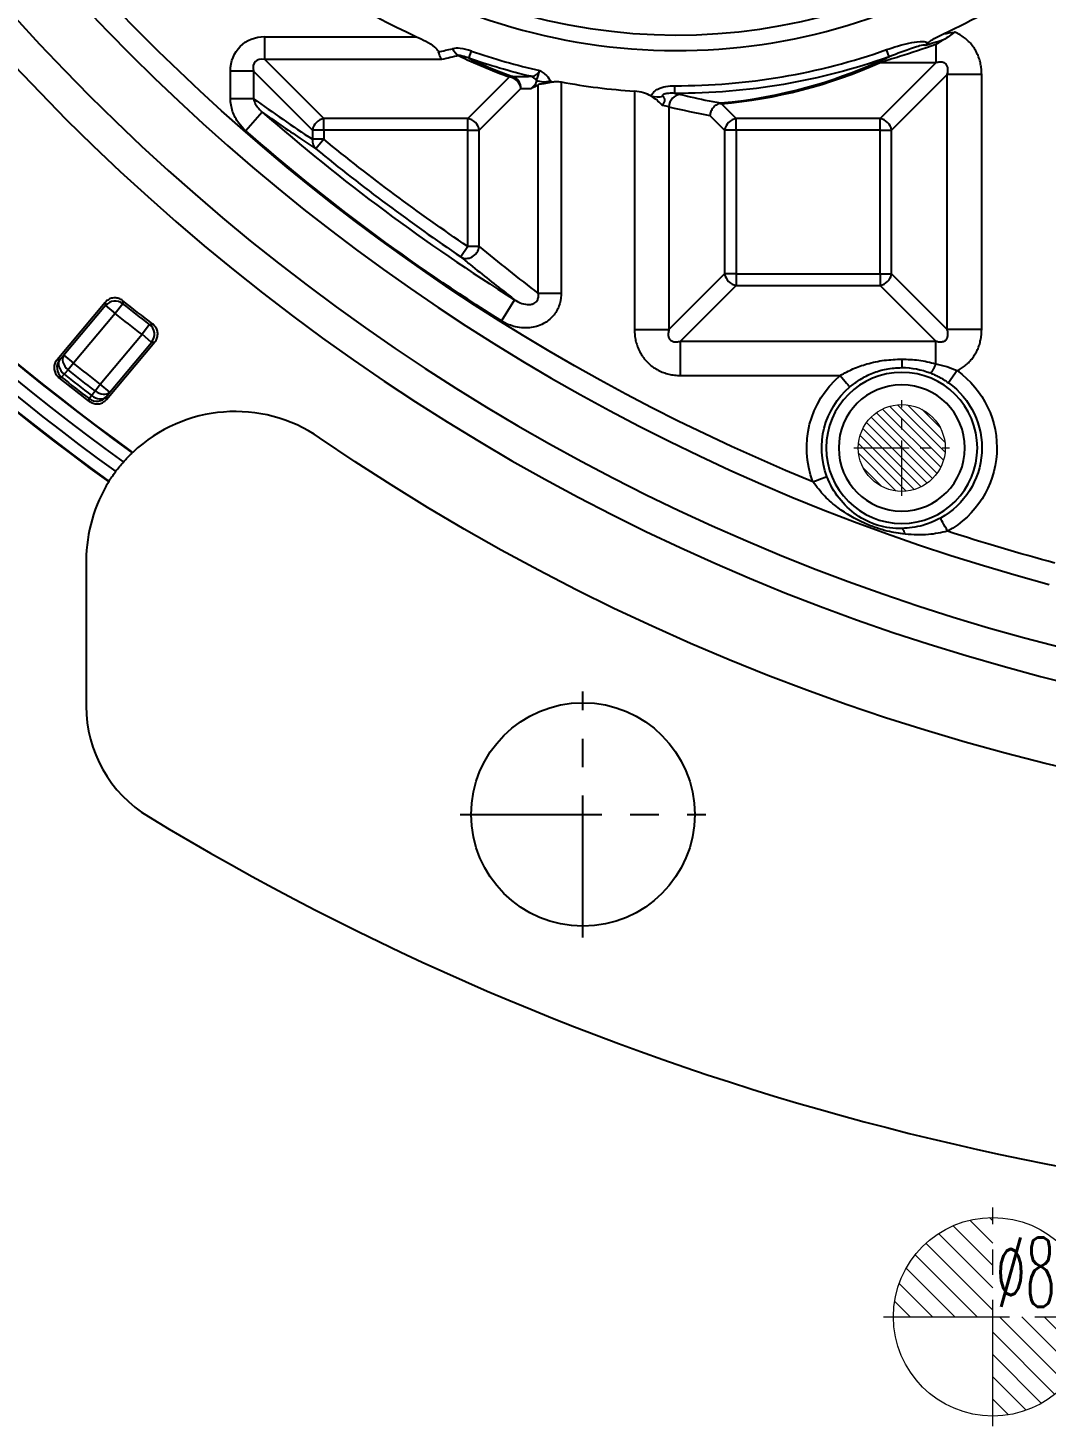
# Model space of a CAD drawing. Header units: millimetres. Extents: x 2595 to 3308, y 1499 to 1823.
# Drawn here: x 2692.7 to 2733.6, y 1553.8 to 1610.1 of the extents above; entities that cross this region are included whole.
import ezdxf
from ezdxf.enums import TextEntityAlignment as Align
from ezdxf.lldxf.tags import DXFTag

# ---------------------------------------------------------------- set-up
doc = ezdxf.new("R2010")
doc.units = ezdxf.units.MM
doc.linetypes.add('CENTER', pattern=[2, 1.25, -0.25, 0.25, -0.25])
doc.layers.add('5', color=7, linetype='Continuous', true_color=0xffffff)
doc.layers.add('epin', color=13, linetype='Continuous', lineweight=9)
doc.layers.add('insert', color=85, linetype='Continuous', lineweight=20)
doc.styles.add('TXT05', font='txt.shx', dxfattribs={"width": 0.5, "bigfont": 'gbcbig.shx'})
tags = doc.linetypes.add('DASHED', pattern=[25.72, 12.86, -12.86]).pattern_tags.tags
tags[6:7] = [DXFTag(74, 4), DXFTag(75, 0), DXFTag(340, '0'), DXFTag(46, 0.0), DXFTag(50, 0.0), DXFTag(44, 0.0), DXFTag(45, 0.0)]
tags[4:5] = [DXFTag(74, 4), DXFTag(75, 0), DXFTag(340, '0'), DXFTag(46, 0.0), DXFTag(50, 0.0), DXFTag(44, 0.0), DXFTag(45, 0.0)]

# ---------------------------------------------------------------- blocks, each defined once
blk = doc.blocks.new('epin_ejp_8')
at = {"layer": 'epin'}
h = blk.add_hatch(dxfattribs=at)
h.set_pattern_fill('_ANSI31', color=123, scale=0.2, angle=90, style=0)
h.set_pattern_definition([(135, (-1273.52655, 1170.3432), (-0.4490128, -0.4490128), [])])
h.paths.add_polyline_path([(0, 4, 0.414214), (-4, 0), (0, 0)])
h.paths.add_polyline_path([(4, 0), (0, 0), (0, -4, 0.414214)])
at = {"layer": 'epin', "color": 1, "linetype": 'CENTER', "ltscale": 4.064}
for p, q in [((0, -4.4), (0, 4.4)), ((-4.4, 0), (4.4, 0))]:
    blk.add_line(p, q, dxfattribs=at)
at = {"layer": 'epin'}
blk.add_circle((0, 0), 4, dxfattribs=at)
at = {"layer": 'epin', "color": 6, "style": 'TXT05', "width": 0.5}
blk.add_text('%%c8', height=2.8, dxfattribs=at).set_placement((1.327, 1.8), align=Align.MIDDLE)
blk = doc.blocks.new('insert_cir_3.5')
at = {"layer": 'insert'}
h = blk.add_hatch(dxfattribs=at)
h.set_pattern_fill('_ANSI31', color=123, scale=0.0875, angle=90, style=0)
h.set_pattern_definition([(135, (65.77148, -1049.4987), (-0.1964431, -0.1964431), [])])
h.paths.add_polyline_path([(-1.75, 0, 1), (1.75, 0, 1)])
at = {"layer": 'insert', "color": 1, "linetype": 'CENTER', "ltscale": 1.778}
for p, q in [((0, -1.925), (0, 1.925)), ((-1.925, 0), (1.925, 0))]:
    blk.add_line(p, q, dxfattribs=at)
at = {"layer": 'insert'}
blk.add_circle((0, 0), 1.75, dxfattribs=at)

msp = doc.modelspace()

# ---------------------------------------------------------------- linework, layer by layer
at = {"layer": '5', "color": 7, "linetype": 'Continuous'}
for p, q in [((2702.194, 1609.748), (2708.302, 1609.748)), ((2702.194, 1608.824), (2702.194, 1609.748)), ((2729.206, 1609.428), (2729.206, 1608.693)), ((2710.405, 1608.878), (2710.506, 1609.169)), ((2727.327, 1608.936), (2727.224, 1609.226)), ((2701.732, 1608.362), (2700.808, 1608.362)), ((2700.808, 1607.25), (2700.808, 1608.362)), ((2701.732, 1608.362), (2701.732, 1607.25)), ((2701.732, 1608.362), (2704.106, 1605.988)), ((2709.321, 1608.824), (2702.194, 1608.824)), ((2702.194, 1608.824), (2704.569, 1606.45)), ((2729.206, 1608.693), (2726.944, 1608.693)), ((2729.206, 1608.693), (2726.962, 1606.45)), ((2712.041, 1608.127), (2710.363, 1606.45)), ((2713.2, 1599.407), (2713.2, 1607.804)), ((2714.124, 1607.926), (2714.124, 1599.407)), ((2718.693, 1607.465), (2718.694, 1607.773)), ((2729.668, 1608.231), (2727.425, 1605.988)), ((2731.054, 1608.231), (2729.668, 1608.231)), ((2729.668, 1597.95), (2729.668, 1608.231)), ((2731.054, 1597.95), (2731.054, 1608.231)), ((2701.732, 1607.25), (2700.808, 1607.25)), ((2712.503, 1607.665), (2710.826, 1605.988)), ((2717.076, 1607.557), (2717.076, 1597.95)), ((2702.086, 1606.714), (2701.425, 1605.957)), ((2718.462, 1606.923), (2718.462, 1597.95)), ((2720.577, 1607.041), (2721.168, 1606.45)), ((2710.363, 1606.45), (2704.569, 1606.45)), ((2704.569, 1605.988), (2704.569, 1606.45)), ((2710.363, 1605.988), (2710.363, 1606.45)), ((2720.114, 1606.579), (2720.705, 1605.988)), ((2721.168, 1605.988), (2721.168, 1606.45)), ((2726.962, 1606.45), (2721.168, 1606.45)), ((2726.962, 1605.988), (2726.962, 1606.45)), ((2704.106, 1605.988), (2704.106, 1605.615)), ((2704.569, 1605.988), (2704.106, 1605.988)), ((2704.569, 1605.615), (2704.106, 1605.615)), ((2704.569, 1605.615), (2704.25, 1605.226)), ((2704.569, 1605.988), (2704.569, 1605.615)), ((2710.363, 1605.988), (2704.569, 1605.988)), ((2710.363, 1605.988), (2710.826, 1605.988)), ((2710.363, 1601.295), (2710.363, 1605.988)), ((2710.826, 1601.295), (2710.826, 1605.988)), ((2720.705, 1605.988), (2720.705, 1600.193)), ((2721.168, 1605.988), (2720.705, 1605.988)), ((2726.962, 1605.988), (2721.168, 1605.988)), ((2721.168, 1605.988), (2721.168, 1600.193)), ((2726.962, 1600.193), (2726.962, 1605.988)), ((2726.962, 1605.988), (2727.425, 1605.988)), ((2727.425, 1600.193), (2727.425, 1605.988)), ((2710.363, 1601.295), (2710.082, 1600.879)), ((2710.826, 1601.295), (2710.363, 1601.295)), ((2718.462, 1597.95), (2720.705, 1600.193)), ((2721.168, 1600.193), (2720.705, 1600.193)), ((2721.168, 1600.193), (2721.168, 1599.731)), ((2721.168, 1600.193), (2726.962, 1600.193)), ((2726.962, 1600.193), (2726.962, 1599.731)), ((2726.962, 1600.193), (2727.425, 1600.193)), ((2729.668, 1597.95), (2727.425, 1600.193)), ((2714.124, 1599.407), (2713.2, 1599.407)), ((2718.924, 1597.488), (2721.168, 1599.731)), ((2721.168, 1599.731), (2726.962, 1599.731)), ((2729.206, 1597.488), (2726.962, 1599.731)), ((2695.765, 1599.048), (2693.823, 1596.735)), ((2695.778, 1598.922), (2694.099, 1596.921)), ((2695.778, 1598.922), (2696.163, 1598.599)), ((2696.474, 1598.994), (2696.163, 1598.599)), ((2712.248, 1599.153), (2711.714, 1598.302)), ((2696.163, 1598.599), (2694.484, 1596.598)), ((2697.55, 1598.158), (2697.245, 1597.76)), ((2695.565, 1595.757), (2697.245, 1597.76)), ((2697.629, 1597.437), (2697.245, 1597.76)), ((2717.076, 1597.95), (2718.462, 1597.95)), ((2731.054, 1597.95), (2729.668, 1597.95)), ((2695.818, 1595.136), (2697.76, 1597.451)), ((2695.949, 1595.435), (2697.629, 1597.437)), ((2718.924, 1596.101), (2718.924, 1597.488)), ((2718.924, 1597.488), (2729.206, 1597.488)), ((2729.206, 1596.576), (2729.206, 1597.488)), ((2694.099, 1596.921), (2693.936, 1596.746)), ((2694.099, 1596.921), (2694.484, 1596.598)), ((2694.484, 1596.598), (2694.269, 1596.327)), ((2694.107, 1596.151), (2694.01, 1596.029)), ((2694.269, 1596.327), (2694.107, 1596.151)), ((2718.924, 1596.101), (2725.358, 1596.101)), ((2730.068, 1596.296), (2729.716, 1595.806)), ((2695.21, 1595.293), (2695.354, 1595.483)), ((2695.354, 1595.483), (2695.565, 1595.757)), ((2695.949, 1595.435), (2695.565, 1595.757)), ((2695.806, 1595.245), (2695.949, 1595.435)), ((2695.115, 1595.169), (2695.21, 1595.293)), ((2694.999, 1588.649), (2694.999, 1582.78))]:
    msp.add_line(p, q, dxfattribs=at)
at = {"layer": '5', "color": 1, "linetype": 'CENTER', "ltscale": 4.572}
for p, q in [((2714.999, 1573.471), (2714.999, 1583.371)), ((2710.049, 1578.421), (2719.949, 1578.421))]:
    msp.add_line(p, q, dxfattribs=at)
at = {"layer": '5', "color": 7, "linetype": 'Continuous', "extrusion": (0, 0, -1)}
for radius in [3.043, 2.541]:
    msp.add_circle((-2727.837, 1593.184), radius, dxfattribs=at)
at = {"layer": '5', "color": 7, "linetype": 'Continuous'}
msp.add_circle((2714.999, 1578.421), 4.5, dxfattribs=at)
at = {"layer": '5', "color": 7, "linetype": 'DASHED'}
for radius, end in [(100.626, 234.0354), (100.625, 234.03501)]:
    msp.add_arc((2754.999, 1673.259), radius, 102.90589, end, dxfattribs=at)
at = {"layer": '5', "color": 7, "linetype": 'Continuous'}
for centre, radius, start, end in [((2754.999, 1673.259), 100.6, 102.90589, 234.03401), ((2754.999, 1673.259), 100.123, 102.90589, 234.02644), ((2754.999, 1673.259), 99.119, 102.39547, 234.08239), ((2754.999, 1667.223), 85.99, 192.44405, 257.55596), ((2754.999, 1667.223), 84.657, 193.18178, 256.81814), ((2754.999, 1667.223), 82.318, 194.94026, 255.05974), ((2718.783, 1633.019), 23.828, 180, 25), ((2718.783, 1633.019), 23.204, 180, 25), ((2718.783, 1633.019), 25.522, 213.5979, 245.7517), ((2718.783, 1633.019), 25.522, 294.8818, 312.5258), ((2718.783, 1633.019), 25.246, 250.8597, 257.36), ((2718.783, 1633.019), 25.246, 269.7969, 289.5327), ((2718.783, 1633.019), 25.522, 259.4807, 266.163), ((2754.999, 1667.223), 80.382, 228.83127, 237.8694), ((2754.999, 1667.223), 80.119, 230.69718, 235.90033), ((2754.999, 1673.259), 98.408, 231.70137, 232.51672), ((2754.999, 1673.259), 98.252, 231.70137, 232.51672), ((2700.999, 1588.649), 6, 55.5013, 133.4288), ((2700.999, 1588.649), 6, 147.9025, 180), ((2700.199, 1582.78), 5.2, 180, 238.7982), ((2754.999, 1673.259), 110.98, 238.79815, 301.20185)]:
    msp.add_arc(centre, radius, start, end, dxfattribs=at)
at = {"layer": '5', "color": 7, "linetype": 'Continuous', "extrusion": (0, 0, -1)}
for centre, radius, start, end in [((-2754.999, 1673.259), 99.621, 305.95801, 77.60453), ((-2754.999, 1673.259), 99.091, 305.91463, 77.59545), ((-2754.999, 1667.223), 81.429, 292.17868, 345.05974), ((-2718.783, 1633.019), 25.554, 283.3203, 289.1403), ((-2718.783, 1633.019), 25.554, 250.4673, 270.2031), ((-2754.999, 1667.223), 81.386, 302.1306, 311.16873), ((-2754.999, 1667.223), 79.617, 304.09967, 309.30283), ((-2754.999, 1673.259), 94.463, 307.3575, 308.29372), ((-2754.999, 1673.259), 94.554, 307.41494, 308.24047), ((-2754.999, 1673.259), 95.057, 307.41494, 308.24047), ((-2754.999, 1673.259), 97.668, 307.48409, 308.28752), ((-2754.999, 1673.259), 98.487, 307.43898, 308.34631), ((-2754.999, 1673.259), 98.014, 307.48409, 308.28752), ((-2727.837, 1593.184), 3.829, 339.1119, 49.6383), ((-2727.837, 1593.184), 3.829, 125.6203, 241.1806), ((-2727.837, 1593.184), 3.226, 339.1115, 49.6383), ((-2727.837, 1593.184), 3.226, 125.621, 241.1806), ((-2754.999, 1667.223), 89.341, 235.50132, 304.49868), ((-2700.999, 1588.649), 6, 36.6586, 41.4571), ((-2754.999, 1667.223), 81.429, 284.94026, 288.11337)]:
    msp.add_arc(centre, radius, start, end, dxfattribs=at)
msp.add_ellipse((2702.45, 1608.106), major_axis=(1.249, -1.249), ratio=0.854588, start_param=2.434441, end_param=3.848744, dxfattribs=at)
at = {"layer": '5', "color": 7, "linetype": 'Continuous'}
for centre, major_axis, ratio, start_param, end_param in [((2702.45, 1608.106), (0.641, -0.641), 0.555158, 2.434441, 3.848744), ((2709.992, 1609.91), (0.229, -0.979), 0.468859, 5.319614, 5.819824), ((2718.783, 1628.269), (0, -21.308), 0.969623, 5.843683, 5.950744), ((2718.783, 1628.269), (0, -21.308), 0.969623, 0.086893, 0.406054), ((2726.944, 1608.231), (0.204, -0.46), 0.686211, 2.567905, 2.997393), ((2712.041, 1607.665), (-0.169, -0.474), 0.615357, 3.274593, 3.66616), ((2712.041, 1607.665), (0.356, -0.356), 0.854588, 0.863645, 2.277948), ((2712.041, 1607.665), (-0.006, -0.503), 0.918762, 1.582591, 2.873643), ((2712.781, 1607.666), (0.007, -0.503), 0.918758, 2.265911, 2.873649), ((2713.831, 1608.648), (0.871, 0.503), 0.579448, 3.522796, 4.238981), ((2745.442, 1667.223), (74.576, 0), 0.992534, 4.086143, 4.1249), ((2712.849, 1633.019), (26.15, 0), 0.969623, 4.699149, 4.714665), ((2717.772, 1608.045), (-0.951, 0.328), 0.67257, 1.770167, 2.27777), ((2718.924, 1606.923), (0.117, 0.489), 0.914703, 0.261628, 1.786212), ((2725.102, 1633.019), (27.721, 0), 0.969622, 4.470509, 4.531479), ((2704.569, 1605.988), (0.356, 0.356), 0.854588, 0.863645, 2.277948), ((2710.363, 1605.988), (0.356, -0.356), 0.854588, 0.863645, 2.277948), ((2721.168, 1605.988), (0.356, 0.356), 0.854588, 0.863645, 2.277948), ((2726.962, 1605.988), (0.356, -0.356), 0.854588, 0.863645, 2.277948), ((2704.569, 1605.615), (0.277, 0.42), 0.889007, 2.102043, 3.027045), ((2710.363, 1601.295), (0.32, 0.388), 0.873673, 3.249375, 5.336543), ((2765.993, 1667.223), (86.346, 0), 0.992534, 4.019304, 4.054538), ((2721.168, 1600.193), (-0.356, 0.356), 0.854588, 0.863645, 2.277948), ((2726.962, 1600.193), (-0.356, -0.356), 0.854588, 0.863645, 2.277948), ((2696.163, 1598.599), (-0.5, -0.052), 0.997346, 3.943674, 5.481104), ((2697.245, 1597.76), (-0.055, 0.5), 0.997136, 3.905865, 5.518913), ((2694.321, 1596.423), (0.051, -0.5), 0.997181, 3.913554, 5.511224), ((2694.321, 1596.423), (0.369, -0.342), 0.687214, 3.213698, 4.76694), ((2694.484, 1596.598), (0.369, -0.342), 0.687209, 3.213698, 4.767072), ((2695.565, 1595.757), (-0.401, 0.304), 0.688348, 1.566775, 3.06938), ((2695.421, 1595.568), (-0.5, -0.055), 0.997379, 0.808671, 2.332921), ((2695.421, 1595.568), (-0.401, 0.304), 0.688348, 1.566785, 3.06938)]:
    msp.add_ellipse(centre, major_axis=major_axis, ratio=ratio, start_param=start_param, end_param=end_param, dxfattribs=at)
for points, knots in [([(2708.302, 1609.748), (2708.429, 1609.691), (2708.554, 1609.63), (2708.8, 1609.496), (2708.923, 1609.421), (2709.071, 1609.295), (2709.113, 1609.254), (2709.159, 1609.185), (2709.173, 1609.16), (2709.181, 1609.135)], [0, 0, 0, 0, 0.371006, 0.371006, 0.751778, 0.751778, 0.913181, 0.913181, 1, 1, 1, 1]), ([(2729.206, 1609.428), (2728.716, 1609.258), (2728.225, 1609.098), (2727.469, 1608.86), (2727.183, 1608.773), (2726.944, 1608.693)], [0, 0, 0, 0, 0.626123, 0.626123, 1, 1, 1, 1]), ([(2727.224, 1609.226), (2727.519, 1609.331), (2727.821, 1609.421), (2728.273, 1609.517), (2728.426, 1609.544), (2728.648, 1609.556), (2728.722, 1609.555), (2728.816, 1609.533), (2728.843, 1609.524), (2728.874, 1609.506), (2728.883, 1609.501), (2728.89, 1609.495)], [0, 0, 0, 0, 0.529349, 0.529349, 0.792768, 0.792768, 0.924365, 0.924365, 0.979224, 0.979224, 1, 1, 1, 1]), ([(2729.511, 1609.615), (2729.413, 1609.585), (2729.315, 1609.554), (2729.095, 1609.487), (2728.973, 1609.449), (2728.825, 1609.404), (2728.799, 1609.396), (2728.772, 1609.388)], [0, 0, 0, 0, 0.39834, 0.39834, 0.891952, 0.891952, 1, 1, 1, 1]), ([(2728.89, 1609.495), (2728.884, 1609.489), (2728.879, 1609.483), (2728.85, 1609.453), (2728.827, 1609.431), (2728.794, 1609.404), (2728.785, 1609.398), (2728.775, 1609.39), (2728.774, 1609.389), (2728.772, 1609.388)], [0, 0, 0, 0, 0.152581, 0.152581, 0.764607, 0.764607, 0.962922, 0.962922, 1, 1, 1, 1]), ([(2728.89, 1609.495), (2728.896, 1609.5), (2728.901, 1609.506), (2728.959, 1609.561), (2729.024, 1609.602), (2729.226, 1609.725), (2729.374, 1609.797), (2729.522, 1609.866)], [0, 0, 0, 0, 0.034437, 0.034437, 0.340218, 0.340218, 1, 1, 1, 1]), ([(2729.511, 1609.615), (2729.479, 1609.597), (2729.374, 1609.538), (2729.275, 1609.473), (2729.206, 1609.428)], [0, 0, 0, 0, 0.307716, 1, 1, 1, 1]), ([(2729.963, 1609.932), (2729.891, 1609.874), (2729.746, 1609.757), (2729.59, 1609.663), (2729.511, 1609.615)], [0, 0, 0, 0, 0.499549, 1, 1, 1, 1]), ([(2731.054, 1608.231), (2731.054, 1608.302), (2731.047, 1608.441), (2731.016, 1608.644), (2730.964, 1608.843), (2730.891, 1609.035), (2730.794, 1609.222), (2730.672, 1609.401), (2730.526, 1609.564), (2730.362, 1609.707), (2730.184, 1609.827), (2730.051, 1609.895), (2729.973, 1609.928), (2729.963, 1609.932)], [0, 0, 0, 0, 0.098509, 0.197018, 0.295528, 0.394037, 0.492546, 0.591055, 0.689564, 0.788074, 0.886583, 0.985092, 1, 1, 1, 1]), ([(2709.321, 1608.824), (2709.32, 1608.825), (2709.319, 1608.826), (2709.304, 1608.848), (2709.289, 1608.872), (2709.242, 1608.961), (2709.21, 1609.042), (2709.181, 1609.135)], [0, 0, 0, 0, 0.016521, 0.016521, 0.313913, 0.313913, 1, 1, 1, 1]), ([(2710.506, 1609.169), (2710.361, 1609.219), (2710.21, 1609.259), (2709.953, 1609.286), (2709.843, 1609.284), (2709.746, 1609.263)], [0, 0, 0, 0, 0.576961, 0.576961, 1, 1, 1, 1]), ([(2710.405, 1608.878), (2710.322, 1608.912), (2710.235, 1608.945), (2710.112, 1608.976), (2710.081, 1608.982), (2710.031, 1608.987), (2710.011, 1608.988), (2709.992, 1608.986)], [0, 0, 0, 0, 0.666146, 0.666146, 0.873493, 0.873493, 1, 1, 1, 1]), ([(2710.405, 1608.878), (2710.619, 1608.777), (2710.839, 1608.678), (2711.417, 1608.431), (2711.785, 1608.286), (2712.169, 1608.149)], [0, 0, 0, 0, 0.391006, 0.391006, 1, 1, 1, 1]), ([(2728.772, 1609.388), (2728.772, 1609.391), (2728.771, 1609.393), (2728.769, 1609.397), (2728.767, 1609.399), (2728.763, 1609.402), (2728.76, 1609.403), (2728.752, 1609.406), (2728.746, 1609.406), (2728.722, 1609.407), (2728.703, 1609.405), (2728.598, 1609.388), (2728.513, 1609.361), (2728.097, 1609.231), (2727.773, 1609.108), (2727.415, 1608.97), (2727.371, 1608.953), (2727.327, 1608.936)], [0, 0, 0, 0, 0.006828, 0.006828, 0.012312, 0.012312, 0.019069, 0.019069, 0.030573, 0.030573, 0.066858, 0.066858, 0.234728, 0.234728, 0.905407, 0.905407, 1, 1, 1, 1]), ([(2712.896, 1608.153), (2712.962, 1608.148), (2713.028, 1608.163), (2713.142, 1608.23), (2713.192, 1608.279), (2713.239, 1608.35), (2713.243, 1608.357), (2713.251, 1608.371), (2713.255, 1608.378), (2713.259, 1608.385)], [0, 0, 0, 0, 0.486431, 0.486431, 0.915429, 0.915429, 0.95794, 0.95794, 1, 1, 1, 1]), ([(2713.131, 1607.993), (2713.162, 1608.068), (2713.187, 1608.163), (2713.24, 1608.327), (2713.243, 1608.337), (2713.25, 1608.358), (2713.254, 1608.369), (2713.258, 1608.382), (2713.259, 1608.383), (2713.259, 1608.385)], [0, 0, 0, 0, 0.878393, 0.878393, 0.934711, 0.934711, 0.99114, 0.99114, 1, 1, 1, 1]), ([(2713.259, 1608.385), (2713.261, 1608.384), (2713.264, 1608.383), (2713.272, 1608.379), (2713.277, 1608.376), (2713.288, 1608.371), (2713.293, 1608.368), (2713.307, 1608.36), (2713.316, 1608.355), (2713.377, 1608.318), (2713.425, 1608.28), (2713.551, 1608.168), (2713.619, 1608.086), (2713.68, 1607.99), (2713.687, 1607.98), (2713.693, 1607.969)], [0, 0, 0, 0, 0.01142, 0.01142, 0.038446, 0.038446, 0.065423, 0.065423, 0.110844, 0.110844, 0.396265, 0.396265, 0.933641, 0.933641, 1, 1, 1, 1]), ([(2712.169, 1608.149), (2712.3, 1608.148), (2712.43, 1608.147), (2712.672, 1608.149), (2712.784, 1608.15), (2712.896, 1608.153)], [0, 0, 0, 0, 0.538167, 0.538167, 1, 1, 1, 1]), ([(2712.909, 1607.663), (2712.918, 1607.671), (2712.928, 1607.678), (2713.002, 1607.739), (2713.06, 1607.796), (2713.121, 1607.901), (2713.139, 1607.943), (2713.131, 1607.993)], [0, 0, 0, 0, 0.08427, 0.08427, 0.662756, 0.662756, 1, 1, 1, 1]), ([(2713.2, 1607.804), (2713.136, 1607.764), (2713.072, 1607.733), (2712.976, 1607.69), (2712.944, 1607.677), (2712.911, 1607.664), (2712.91, 1607.664), (2712.909, 1607.663)], [0, 0, 0, 0, 0.663627, 0.663627, 0.987128, 0.987128, 1, 1, 1, 1]), ([(2713.724, 1607.914), (2713.614, 1607.885), (2713.509, 1607.866), (2713.344, 1607.842), (2713.278, 1607.836), (2713.219, 1607.815), (2713.209, 1607.81), (2713.2, 1607.804)], [0, 0, 0, 0, 0.483793, 0.483793, 0.908013, 0.908013, 1, 1, 1, 1]), ([(2713.724, 1607.914), (2713.781, 1607.929), (2713.843, 1607.939), (2713.978, 1607.945), (2714.052, 1607.939), (2714.124, 1607.926)], [0, 0, 0, 0, 0.470321, 0.470321, 1, 1, 1, 1]), ([(2717.744, 1607.353), (2717.747, 1607.361), (2717.75, 1607.369), (2717.775, 1607.43), (2717.808, 1607.481), (2717.897, 1607.57), (2717.954, 1607.609), (2718.113, 1607.69), (2718.226, 1607.723), (2718.456, 1607.765), (2718.575, 1607.774), (2718.694, 1607.773)], [0, 0, 0, 0, 0.02793, 0.02793, 0.217843, 0.217843, 0.409154, 0.409154, 0.705668, 0.705668, 1, 1, 1, 1]), ([(2701.425, 1605.957), (2701.319, 1606.05), (2701.223, 1606.154), (2701.036, 1606.411), (2700.951, 1606.572), (2700.839, 1606.903), (2700.808, 1607.078), (2700.808, 1607.25)], [0, 0, 0, 0, 0.285145, 0.285145, 0.646913, 0.646913, 1, 1, 1, 1]), ([(2701.732, 1607.25), (2701.745, 1607.179), (2701.772, 1607.111), (2701.843, 1606.977), (2701.89, 1606.911), (2701.987, 1606.802), (2702.035, 1606.756), (2702.086, 1606.714)], [0, 0, 0, 0, 0.321155, 0.321155, 0.691238, 0.691238, 1, 1, 1, 1]), ([(2717.744, 1607.353), (2717.65, 1607.406), (2717.545, 1607.452), (2717.321, 1607.522), (2717.198, 1607.546), (2717.076, 1607.554)], [0, 0, 0, 0, 0.49099, 0.49099, 1, 1, 1, 1]), ([(2718.193, 1606.982), (2718.09, 1607.104), (2717.963, 1607.218), (2717.79, 1607.326), (2717.768, 1607.34), (2717.744, 1607.353)], [0, 0, 0, 0, 0.872217, 0.872217, 1, 1, 1, 1]), ([(2718.222, 1607.345), (2718.245, 1607.322), (2718.264, 1607.295), (2718.279, 1607.247), (2718.282, 1607.234), (2718.286, 1607.204), (2718.286, 1607.187), (2718.282, 1607.156), (2718.28, 1607.143), (2718.272, 1607.117), (2718.267, 1607.103), (2718.253, 1607.073), (2718.244, 1607.056), (2718.223, 1607.022), (2718.21, 1607.005), (2718.196, 1606.986), (2718.195, 1606.984), (2718.193, 1606.982)], [0, 0, 0, 0, 0.331644, 0.331644, 0.449384, 0.449384, 0.568844, 0.568844, 0.648151, 0.648151, 0.727572, 0.727572, 0.841049, 0.841049, 0.981948, 0.981948, 1, 1, 1, 1]), ([(2718.693, 1607.465), (2718.613, 1607.47), (2718.529, 1607.471), (2718.398, 1607.461), (2718.353, 1607.456), (2718.286, 1607.442), (2718.263, 1607.435), (2718.236, 1607.423), (2718.229, 1607.419), (2718.218, 1607.412), (2718.214, 1607.408), (2718.208, 1607.401), (2718.205, 1607.397), (2718.202, 1607.388), (2718.202, 1607.383), (2718.204, 1607.368), (2718.21, 1607.359), (2718.219, 1607.349), (2718.22, 1607.347), (2718.222, 1607.345)], [0, 0, 0, 0, 0.433479, 0.433479, 0.649683, 0.649683, 0.758609, 0.758609, 0.794119, 0.794119, 0.823011, 0.823011, 0.852005, 0.852005, 0.889875, 0.889875, 0.978297, 0.978297, 1, 1, 1, 1]), ([(2718.922, 1607.423), (2719.051, 1607.391), (2719.181, 1607.361), (2719.721, 1607.237), (2720.132, 1607.153), (2720.543, 1607.078)], [0, 0, 0, 0, 0.240244, 0.240244, 1, 1, 1, 1]), ([(2702.086, 1606.714), (2702.588, 1606.355), (2703.092, 1606.005), (2703.814, 1605.516), (2704.032, 1605.37), (2704.25, 1605.226)], [0, 0, 0, 0, 0.698488, 0.698488, 1, 1, 1, 1]), ([(2720.49, 1607.055), (2720.458, 1607.046), (2720.427, 1607.033), (2720.35, 1606.99), (2720.305, 1606.956), (2720.228, 1606.875), (2720.195, 1606.827), (2720.145, 1606.726), (2720.128, 1606.67), (2720.117, 1606.605), (2720.116, 1606.596), (2720.115, 1606.584), (2720.115, 1606.582), (2720.114, 1606.579)], [0, 0, 0, 0, 0.160993, 0.160993, 0.419734, 0.419734, 0.680286, 0.680286, 0.94387, 0.94387, 0.987408, 0.987408, 1, 1, 1, 1]), ([(2720.49, 1607.055), (2720.507, 1607.065), (2720.524, 1607.073), (2720.541, 1607.078), (2720.542, 1607.078), (2720.543, 1607.078)], [0, 0, 0, 0, 0.961423, 0.961423, 1, 1, 1, 1]), ([(2720.577, 1607.041), (2720.575, 1607.041), (2720.574, 1607.042), (2720.545, 1607.047), (2720.517, 1607.052), (2720.49, 1607.055)], [0, 0, 0, 0, 0.045972, 0.045972, 1, 1, 1, 1]), ([(2710.082, 1600.879), (2710.208, 1600.775), (2710.335, 1600.671), (2710.968, 1600.156), (2711.476, 1599.752), (2712.073, 1599.288), (2712.161, 1599.22), (2712.248, 1599.153)], [0, 0, 0, 0, 0.175763, 0.175763, 0.878845, 0.878845, 1, 1, 1, 1]), ([(2714.124, 1599.407), (2714.124, 1599.384), (2714.123, 1599.36), (2714.115, 1599.188), (2714.085, 1599.037), (2713.978, 1598.755), (2713.898, 1598.621), (2713.69, 1598.377), (2713.553, 1598.268), (2713.233, 1598.098), (2713.04, 1598.042), (2712.635, 1598.001), (2712.416, 1598.023), (2712.036, 1598.13), (2711.867, 1598.205), (2711.714, 1598.302)], [0, 0, 0, 0, 0.021258, 0.021258, 0.158965, 0.158965, 0.299329, 0.299329, 0.455286, 0.455286, 0.63526, 0.63526, 0.832969, 0.832969, 1, 1, 1, 1]), ([(2712.248, 1599.153), (2712.32, 1599.105), (2712.396, 1599.063), (2712.564, 1598.995), (2712.657, 1598.969), (2712.81, 1598.957), (2712.869, 1598.958), (2712.944, 1598.974), (2712.962, 1598.979), (2713.011, 1598.996), (2713.041, 1599.01), (2713.089, 1599.043), (2713.109, 1599.06), (2713.147, 1599.103), (2713.164, 1599.129), (2713.186, 1599.176), (2713.192, 1599.196), (2713.211, 1599.27), (2713.211, 1599.327), (2713.203, 1599.389), (2713.201, 1599.398), (2713.2, 1599.407)], [0, 0, 0, 0, 0.211772, 0.211772, 0.441689, 0.441689, 0.575828, 0.575828, 0.617532, 0.617532, 0.689462, 0.689462, 0.744224, 0.744224, 0.809938, 0.809938, 0.854418, 0.854418, 0.978912, 0.978912, 1, 1, 1, 1]), ([(2696.461, 1599.12), (2696.417, 1599.155), (2696.366, 1599.182), (2696.26, 1599.219), (2696.203, 1599.228), (2696.09, 1599.228), (2696.033, 1599.218), (2695.928, 1599.18), (2695.877, 1599.151), (2695.809, 1599.096), (2695.786, 1599.073), (2695.765, 1599.048)], [0, 0, 0, 0, 0.219232, 0.219232, 0.438486, 0.438486, 0.657421, 0.657421, 0.876229, 0.876229, 1, 1, 1, 1]), ([(2697.76, 1597.451), (2697.797, 1597.494), (2697.826, 1597.544), (2697.866, 1597.649), (2697.877, 1597.706), (2697.879, 1597.819), (2697.871, 1597.876), (2697.836, 1597.983), (2697.809, 1598.034), (2697.748, 1598.114), (2697.716, 1598.146), (2697.68, 1598.173)], [0, 0, 0, 0, 0.208934, 0.208934, 0.417894, 0.417894, 0.626504, 0.626504, 0.83494, 0.83494, 1, 1, 1, 1]), ([(2693.823, 1596.735), (2693.787, 1596.691), (2693.758, 1596.641), (2693.718, 1596.536), (2693.707, 1596.479), (2693.705, 1596.367), (2693.713, 1596.31), (2693.748, 1596.203), (2693.775, 1596.152), (2693.834, 1596.074), (2693.864, 1596.044), (2693.897, 1596.018)], [0, 0, 0, 0, 0.211197, 0.211197, 0.422418, 0.422418, 0.633297, 0.633297, 0.844013, 0.844013, 1, 1, 1, 1]), ([(2725.358, 1596.101), (2725.526, 1596.194), (2725.871, 1596.385), (2726.469, 1596.588), (2727.128, 1596.733), (2727.602, 1596.751), (2727.837, 1596.76)], [0, 0, 0, 0, 0.22173, 0.453291, 0.729166, 1, 1, 1, 1]), ([(2727.837, 1596.76), (2728.065, 1596.753), (2728.529, 1596.738), (2728.978, 1596.63), (2729.206, 1596.576)], [0, 0, 0, 0, 0.492281, 1, 1, 1, 1]), ([(2729.206, 1596.576), (2729.353, 1596.542), (2729.648, 1596.473), (2729.928, 1596.355), (2730.068, 1596.296)], [0, 0, 0, 0, 0.501408, 1, 1, 1, 1]), ([(2726.135, 1595.925), (2726.144, 1595.931), (2726.309, 1596.036), (2726.661, 1596.209), (2727.223, 1596.386), (2727.629, 1596.409), (2727.837, 1596.421)], [0, 0, 0, 0, 0.018872, 0.326595, 0.654641, 1, 1, 1, 1]), ([(2728.991, 1596.203), (2729.045, 1596.18), (2729.162, 1596.132), (2729.321, 1596.053), (2729.425, 1595.994), (2729.47, 1595.968)], [0, 0, 0, 0, 0.329928, 0.710421, 1, 1, 1, 1]), ([(2729.47, 1595.968), (2729.491, 1595.955), (2729.574, 1595.904), (2729.655, 1595.848), (2729.716, 1595.806)], [0, 0, 0, 0, 0.247535, 1, 1, 1, 1]), ([(2695.127, 1595.06), (2695.172, 1595.026), (2695.223, 1594.999), (2695.33, 1594.964), (2695.387, 1594.955), (2695.5, 1594.958), (2695.557, 1594.968), (2695.662, 1595.008), (2695.712, 1595.037), (2695.777, 1595.092), (2695.799, 1595.113), (2695.818, 1595.136)], [0, 0, 0, 0, 0.221367, 0.221367, 0.442757, 0.442757, 0.663832, 0.663832, 0.884789, 0.884789, 1, 1, 1, 1]), ([(2696.503, 1592.621), (2696.515, 1592.634), (2696.527, 1592.648), (2696.577, 1592.703), (2696.615, 1592.744), (2696.685, 1592.819), (2696.719, 1592.853), (2696.776, 1592.911), (2696.801, 1592.935), (2696.836, 1592.969), (2696.848, 1592.981), (2696.853, 1592.986), (2696.854, 1592.986), (2696.854, 1592.986)], [0, 0, 0, 0, 0.070792, 0.070792, 0.292911, 0.292911, 0.516774, 0.516774, 0.741103, 0.741103, 0.963286, 0.963286, 1, 1, 1, 1]), ([(2695.903, 1591.815), (2695.902, 1591.814), (2695.904, 1591.816), (2695.914, 1591.832), (2695.924, 1591.849), (2695.955, 1591.897), (2695.975, 1591.928), (2696.022, 1592), (2696.05, 1592.041), (2696.11, 1592.127), (2696.144, 1592.173), (2696.18, 1592.223), (2696.183, 1592.227), (2696.186, 1592.231)], [0, 0, 0, 0, 0.150466, 0.150466, 0.357812, 0.357812, 0.565418, 0.565418, 0.773424, 0.773424, 0.981159, 0.981159, 1, 1, 1, 1]), ([(2727.837, 1589.936), (2727.519, 1589.93), (2727.198, 1589.971), (2726.571, 1590.16), (2726.274, 1590.307), (2725.488, 1590.858), (2725.072, 1591.381), (2724.823, 1592.033)], [0, 0, 0, 0, 0.25, 0.25, 0.5, 0.5, 1, 1, 1, 1]), ([(2727.968, 1589.709), (2727.73, 1589.744), (2727.344, 1589.801), (2726.797, 1589.963), (2726.106, 1590.231), (2725.396, 1590.65), (2724.714, 1591.227), (2724.412, 1591.62), (2724.26, 1591.818)], [0, 0, 0, 0, 0.165832, 0.268164, 0.386007, 0.665802, 0.830961, 1, 1, 1, 1]), ([(2729.393, 1590.357), (2729.28, 1590.3), (2729.145, 1590.231), (2729.007, 1590.174), (2728.983, 1590.164)], [0, 0, 0, 0, 0.833223, 1, 1, 1, 1]), ([(2728.983, 1590.164), (2728.883, 1590.124), (2728.503, 1589.997), (2728.119, 1589.962), (2727.837, 1589.936)], [0, 0, 0, 0, 0.268772, 1, 1, 1, 1]), ([(2729.683, 1589.829), (2729.425, 1589.773), (2729.017, 1589.686), (2728.443, 1589.67), (2728.131, 1589.696), (2727.968, 1589.709)], [0, 0, 0, 0, 0.452897, 0.714381, 1, 1, 1, 1])]:
    msp.add_open_spline(points, degree=3, knots=knots, dxfattribs=at)
for points in [[(2729.522, 1609.866), (2729.669, 1609.888), (2729.816, 1609.91), (2729.963, 1609.932)], [(2709.181, 1609.135), (2709.368, 1609.178), (2709.557, 1609.221), (2709.746, 1609.263)], [(2709.992, 1608.986), (2709.767, 1608.933), (2709.543, 1608.879), (2709.321, 1608.824)], [(2726.788, 1608.706), (2726.944, 1608.776), (2727.134, 1608.855), (2727.327, 1608.936)], [(2720.543, 1607.078), (2723.042, 1607.304), (2725.107, 1607.957), (2726.788, 1608.706)], [(2729.668, 1608.231), (2729.675, 1608.257), (2729.687, 1608.308), (2729.697, 1608.379), (2729.698, 1608.446), (2729.69, 1608.509), (2729.671, 1608.566), (2729.642, 1608.617), (2729.603, 1608.659), (2729.554, 1608.69), (2729.499, 1608.711), (2729.436, 1608.722), (2729.366, 1608.723), (2729.291, 1608.715), (2729.235, 1608.702), (2729.206, 1608.693)], [(2713.693, 1607.969), (2713.704, 1607.951), (2713.714, 1607.932), (2713.724, 1607.914)], [(2718.693, 1607.465), (2718.784, 1607.452), (2718.861, 1607.438), (2718.922, 1607.423)], [(2718.462, 1606.923), (2718.397, 1606.944), (2718.305, 1606.963), (2718.193, 1606.982)], [(2695.765, 1599.048), (2695.766, 1599.035), (2695.769, 1599.008), (2695.774, 1598.966), (2695.777, 1598.937), (2695.778, 1598.922)], [(2696.461, 1599.12), (2696.463, 1599.107), (2696.465, 1599.08), (2696.469, 1599.038), (2696.472, 1599.009), (2696.474, 1598.994)], [(2697.55, 1598.158), (2697.564, 1598.16), (2697.592, 1598.163), (2697.635, 1598.168), (2697.665, 1598.172), (2697.68, 1598.173)], [(2717.076, 1597.95), (2717.076, 1597.875), (2717.083, 1597.729), (2717.118, 1597.516), (2717.175, 1597.308), (2717.257, 1597.107), (2717.365, 1596.912), (2717.5, 1596.728), (2717.66, 1596.563), (2717.839, 1596.422), (2718.031, 1596.307), (2718.235, 1596.217), (2718.452, 1596.151), (2718.68, 1596.111), (2718.841, 1596.101), (2718.924, 1596.101)], [(2718.462, 1597.95), (2718.455, 1597.924), (2718.443, 1597.873), (2718.433, 1597.802), (2718.432, 1597.734), (2718.44, 1597.672), (2718.459, 1597.615), (2718.488, 1597.564), (2718.527, 1597.522), (2718.576, 1597.49), (2718.631, 1597.469), (2718.694, 1597.458), (2718.764, 1597.457), (2718.839, 1597.466), (2718.895, 1597.479), (2718.924, 1597.488)], [(2729.206, 1597.488), (2729.232, 1597.48), (2729.282, 1597.468), (2729.354, 1597.458), (2729.421, 1597.458), (2729.483, 1597.466), (2729.541, 1597.484), (2729.592, 1597.513), (2729.634, 1597.553), (2729.665, 1597.601), (2729.686, 1597.657), (2729.697, 1597.719), (2729.698, 1597.789), (2729.689, 1597.865), (2729.676, 1597.921), (2729.668, 1597.95)], [(2730.068, 1596.296), (2730.126, 1596.325), (2730.241, 1596.39), (2730.406, 1596.509), (2730.556, 1596.648), (2730.688, 1596.802), (2730.799, 1596.969), (2730.89, 1597.145), (2730.962, 1597.331), (2731.014, 1597.527), (2731.047, 1597.731), (2731.054, 1597.876), (2731.054, 1597.95)], [(2697.629, 1597.437), (2697.643, 1597.438), (2697.671, 1597.441), (2697.715, 1597.446), (2697.745, 1597.449), (2697.76, 1597.451)], [(2693.936, 1596.746), (2693.918, 1596.744), (2693.881, 1596.74), (2693.843, 1596.736), (2693.823, 1596.735)], [(2727.838, 1596.76), (2727.837, 1596.572), (2727.837, 1596.431), (2727.837, 1596.421)], [(2694.01, 1596.029), (2693.992, 1596.027), (2693.954, 1596.023), (2693.916, 1596.02), (2693.897, 1596.018)], [(2725.358, 1596.101), (2725.537, 1595.89), (2725.739, 1595.653), (2725.748, 1595.642)], [(2725.748, 1595.642), (2725.875, 1595.74), (2726.001, 1595.838), (2726.135, 1595.925)], [(2727.837, 1596.421), (2728.231, 1596.421), (2728.622, 1596.346), (2728.991, 1596.203)], [(2695.127, 1595.06), (2695.125, 1595.077), (2695.121, 1595.113), (2695.117, 1595.15), (2695.115, 1595.169)], [(2695.818, 1595.136), (2695.816, 1595.153), (2695.812, 1595.189), (2695.808, 1595.226), (2695.806, 1595.245)], [(2696.875, 1593.006), (2696.868, 1592.999), (2696.861, 1592.993), (2696.854, 1592.986)], [(2724.26, 1591.818), (2724.546, 1591.927), (2724.808, 1592.028), (2724.823, 1592.033)], [(2729.683, 1589.829), (2729.55, 1590.072), (2729.399, 1590.344), (2729.392, 1590.357)]]:
    msp.add_open_spline(points, degree=3, dxfattribs=at)
for points, weights in [([(2729.206, 1596.576), (2729.108, 1596.35), (2729.025, 1596.204), (2728.991, 1596.203)], [1.15912372067, 0.990611597635, 0.955940310005, 1.05510985778]), ([(2727.968, 1589.709), (2727.934, 1589.851), (2727.887, 1589.928), (2727.837, 1589.936)], [1.00203337922, 0.988685520217, 1.04105290191, 1.15913552429])]:
    msp.add_rational_spline(points, weights, degree=3, dxfattribs=at)

# ---------------------------------------------------------------- block references
at = {"layer": 'epin'}
msp.add_blockref('epin_ejp_8', (2731.499, 1558.187), dxfattribs=at)
at = {"layer": 'insert'}
msp.add_blockref('insert_cir_3.5', (2727.837, 1593.184), dxfattribs=at)

doc.saveas('drawing.dxf')
